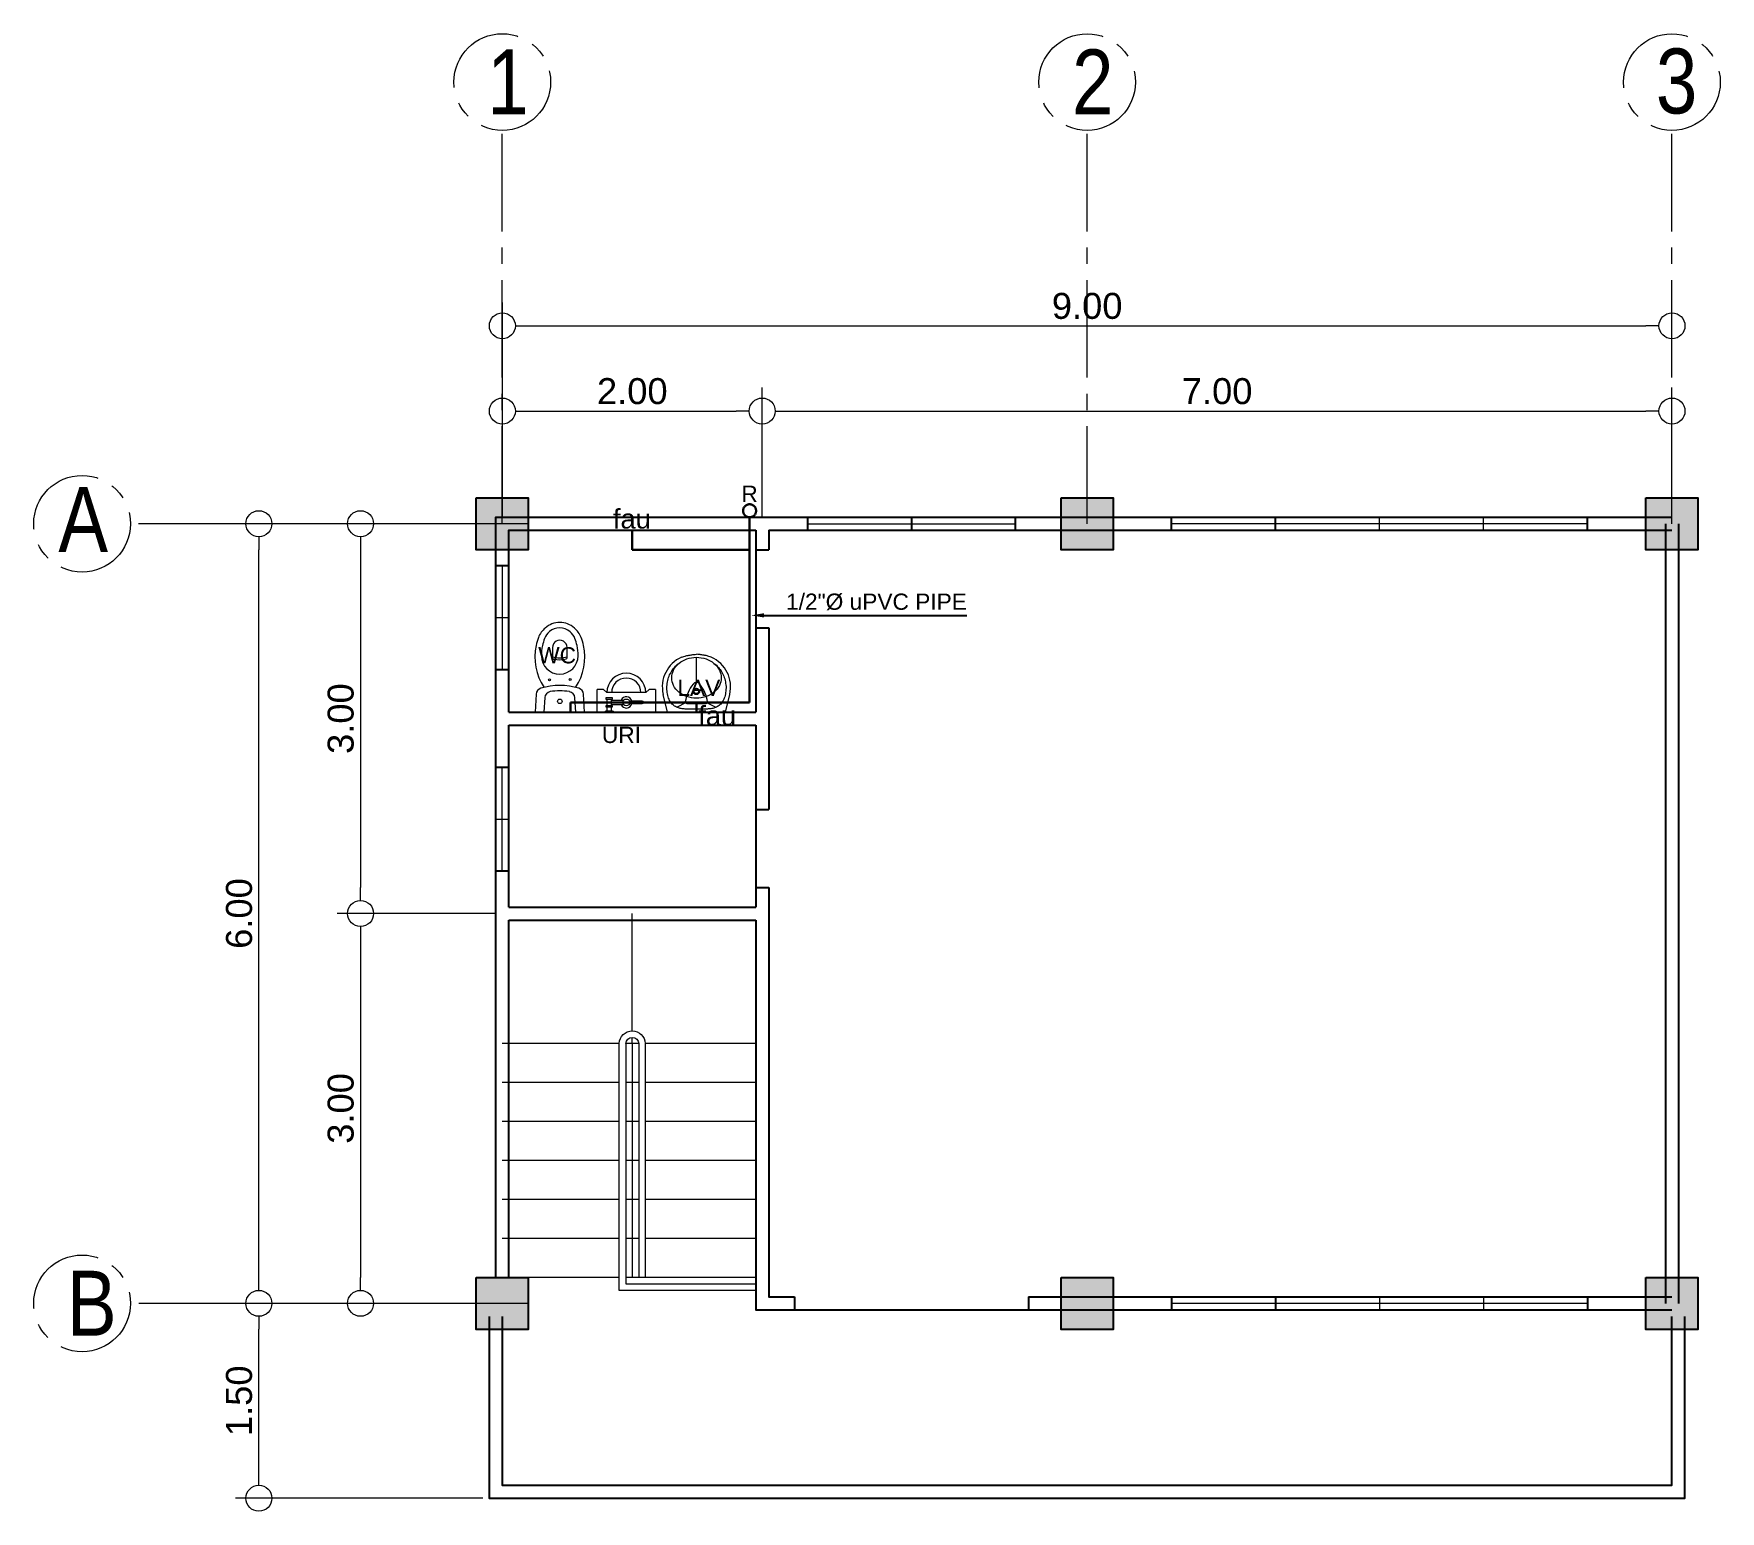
# Model space of a CAD drawing. Header units: metres. Extents: x -460 to 31334, y -1777 to 24987.
# Drawn here: x 127.8 to 140.77, y -923.59 to -912.22 of the extents above; entities that cross this region are included whole.
import ezdxf
from ezdxf import colors
from ezdxf.entities.mleader import LeaderData, LeaderLine
from ezdxf.enums import TextEntityAlignment as Align
from ezdxf.math import Vec2, Vec3

# ---------------------------------------------------------------- set-up
doc = ezdxf.new("R2010")
doc.units = ezdxf.units.M
doc.header["$MEASUREMENT"] = 0
for name, pattern in [('ACAD_ISO04W100', [30, 24, -3, 0, -3]), ('CENTER2', [1.125, 0.75, -0.125, 0.125, -0.125]), ('HIDDEN', [0.375, 0.25, -0.125])]:
    doc.linetypes.add(name, pattern=pattern)
doc.layers.get('Defpoints').update_dxf_attribs({"color": 2})
for name, color, linetype in [('01 FURNITURE', 8, 'Continuous'), ('8', 8, 'Continuous'), ('FURN', 8, 'Continuous'), ('wall', 7, 'Continuous')]:
    doc.layers.add(name, color=color, linetype=linetype)
for name, color, linetype, lineweight in [('Arch_Door', 1, 'Continuous', 18), ('COLUMNS', 5, 'Continuous', 25), ('DIM', 8, 'Continuous', 5), ('fix', 8, 'Continuous', 13)]:
    doc.layers.add(name, color=color, linetype=linetype, lineweight=lineweight)
doc.layers.add('DW', color=7, linetype='Continuous', lineweight=9, true_color=0xff0a0a)
doc.layers.add('WATER LINE', color=7, linetype='ACAD_ISO04W100', lineweight=30, true_color=0x0544ff)
doc.styles.add('AN100', font='ARIALN.TTF', dxfattribs={"height": 0.25})
doc.styles.add('ATTR', font='romans.shx', dxfattribs={"width": 0.8, "height": 1.2})
doc.styles.add('SAM', font='arial.ttf', dxfattribs={"height": 0.15})
doc.styles.get("Standard").update_dxf_attribs({"font": 'arial.ttf'})
doc.dimstyles.get("Standard").update_dxf_attribs({"dimtxt": 0.2, "dimasz": 0.2, "dimexe": 0.18, "dimexo": 0.05, "dimgap": 0.05, "dimtad": 1, "dimzin": 0, "dimdsep": 46, "dimtxsty": 'Standard', "dimblk": 'DOTBLANK', "dimcen": 0.09, "dimclrd": 256, "dimclre": 256, "dimaunit": 1, "dimadec": 6, "dimazin": 0, "dimtfac": 1, "dimtix": 1, "dimtofl": 0, "dimtmove": 0, "dimatfit": 3, "dimfxl": 1, "dimtolj": 1, "dimtzin": 0, "dimlwd": -1, "dimlwe": -1, "dimarcsym": 0})

# ---------------------------------------------------------------- blocks, each defined once
blk = doc.blocks.new('_DotBlank')
at = {"color": 0, "linetype": 'ByBlock', "lineweight": -2}
blk.add_line((-0.5, 0), (-1, 0), dxfattribs=at)
blk.add_circle((0, 0), 0.5, dxfattribs=at)
blk = doc.blocks.new('*D997')
at = {"layer": 'Defpoints', "color": 0, "transparency": 16777216}
for p in [(131.401, -915.988), (130.31, -918.988), (131.401, -918.988)]:
    blk.add_point(p, dxfattribs=at)
at = {"layer": 'DIM', "transparency": 16777216}
for p, q in [((131.351, -915.988), (130.13, -915.988)), ((130.31, -916.188), (130.31, -918.788)), ((131.351, -918.988), (130.13, -918.988))]:
    blk.add_line(p, q, dxfattribs=at)
at = {"layer": 'DIM', "transparency": 16777216, "xscale": 0.2, "yscale": 0.2, "zscale": 0.2}
for p, rotation in [((130.31, -915.988), 90), ((130.31, -918.988), 270)]:
    blk.add_blockref('_DotBlank', p, dxfattribs=dict(at, rotation=rotation))
at = {"layer": 'DIM', "color": 0, "transparency": 16777216, "insert": (130.158, -917.488), "char_height": 0.2, "attachment_point": 5, "rotation": 90}
blk.add_mtext('\\A1;3.00', dxfattribs=at)
blk = doc.blocks.new('*D998')
at = {"layer": 'Defpoints', "color": 0, "transparency": 16777216}
for p in [(133.401, -915.121), (131.401, -915.988), (133.401, -915.988)]:
    blk.add_point(p, dxfattribs=at)
at = {"layer": 'DIM', "transparency": 16777216}
for p, q in [((131.401, -915.938), (131.401, -914.941)), ((133.401, -915.938), (133.401, -914.941)), ((131.601, -915.121), (133.201, -915.121))]:
    blk.add_line(p, q, dxfattribs=at)
at = {"layer": 'DIM', "transparency": 16777216, "xscale": 0.2, "yscale": 0.2, "zscale": 0.2, "rotation": 180}
blk.add_blockref('_DotBlank', (131.401, -915.121), dxfattribs=at)
at = {"layer": 'DIM', "transparency": 16777216, "xscale": 0.2, "yscale": 0.2, "zscale": 0.2}
blk.add_blockref('_DotBlank', (133.401, -915.121), dxfattribs=at)
at = {"layer": 'DIM', "color": 0, "transparency": 16777216, "insert": (132.401, -914.969), "char_height": 0.2, "attachment_point": 5}
blk.add_mtext('\\A1;2.00', dxfattribs=at)
blk = doc.blocks.new('*D999')
at = {"layer": 'Defpoints', "color": 0, "transparency": 16777216}
for p in [(140.401, -915.121), (133.401, -915.988), (140.401, -916.038)]:
    blk.add_point(p, dxfattribs=at)
at = {"layer": 'DIM', "transparency": 16777216}
for p, q in [((133.401, -915.938), (133.401, -914.941)), ((140.401, -915.988), (140.401, -914.941)), ((133.601, -915.121), (140.201, -915.121))]:
    blk.add_line(p, q, dxfattribs=at)
at = {"layer": 'DIM', "transparency": 16777216, "xscale": 0.2, "yscale": 0.2, "zscale": 0.2, "rotation": 180}
blk.add_blockref('_DotBlank', (133.401, -915.121), dxfattribs=at)
at = {"layer": 'DIM', "transparency": 16777216, "xscale": 0.2, "yscale": 0.2, "zscale": 0.2}
blk.add_blockref('_DotBlank', (140.401, -915.121), dxfattribs=at)
at = {"layer": 'DIM', "color": 0, "transparency": 16777216, "insert": (136.901, -914.969), "char_height": 0.2, "attachment_point": 5}
blk.add_mtext('\\A1;7.00', dxfattribs=at)
blk = doc.blocks.new('*D1000')
at = {"layer": 'Defpoints', "color": 0, "transparency": 16777216}
for p in [(140.401, -914.465), (140.401, -914.841), (131.401, -915.021)]:
    blk.add_point(p, dxfattribs=at)
at = {"layer": 'DIM', "transparency": 16777216}
for p, q in [((131.401, -914.971), (131.401, -914.285)), ((140.401, -914.791), (140.401, -914.285)), ((131.601, -914.465), (140.201, -914.465))]:
    blk.add_line(p, q, dxfattribs=at)
at = {"layer": 'DIM', "transparency": 16777216, "xscale": 0.2, "yscale": 0.2, "zscale": 0.2, "rotation": 180}
blk.add_blockref('_DotBlank', (131.401, -914.465), dxfattribs=at)
at = {"layer": 'DIM', "transparency": 16777216, "xscale": 0.2, "yscale": 0.2, "zscale": 0.2}
blk.add_blockref('_DotBlank', (140.401, -914.465), dxfattribs=at)
at = {"layer": 'DIM', "color": 0, "transparency": 16777216, "insert": (135.901, -914.313), "char_height": 0.2, "attachment_point": 5}
blk.add_mtext('\\A1;9.00', dxfattribs=at)
blk = doc.blocks.new('*D1001')
at = {"layer": 'Defpoints', "color": 0, "transparency": 16777216}
for p in [(131.401, -918.988), (130.31, -921.988), (131.201, -921.988)]:
    blk.add_point(p, dxfattribs=at)
at = {"layer": 'DIM', "transparency": 16777216}
for p, q in [((131.351, -918.988), (130.13, -918.988)), ((130.31, -919.188), (130.31, -921.788)), ((131.151, -921.988), (130.13, -921.988))]:
    blk.add_line(p, q, dxfattribs=at)
at = {"layer": 'DIM', "transparency": 16777216, "xscale": 0.2, "yscale": 0.2, "zscale": 0.2}
for p, rotation in [((130.31, -918.988), 90), ((130.31, -921.988), 270)]:
    blk.add_blockref('_DotBlank', p, dxfattribs=dict(at, rotation=rotation))
at = {"layer": 'DIM', "color": 0, "transparency": 16777216, "insert": (130.158, -920.488), "char_height": 0.2, "attachment_point": 5, "rotation": 90}
blk.add_mtext('\\A1;3.00', dxfattribs=at)
blk = doc.blocks.new('*D1002')
at = {"layer": 'Defpoints', "color": 0, "transparency": 16777216}
for p in [(129.528, -915.988), (130.31, -915.988), (130.31, -921.988)]:
    blk.add_point(p, dxfattribs=at)
at = {"layer": 'DIM', "transparency": 16777216}
for p, q in [((130.26, -915.988), (129.348, -915.988)), ((129.528, -921.788), (129.528, -916.188)), ((130.26, -921.988), (129.348, -921.988))]:
    blk.add_line(p, q, dxfattribs=at)
at = {"layer": 'DIM', "transparency": 16777216, "xscale": 0.2, "yscale": 0.2, "zscale": 0.2}
for p, rotation in [((129.528, -915.988), 90), ((129.528, -921.988), 270)]:
    blk.add_blockref('_DotBlank', p, dxfattribs=dict(at, rotation=rotation))
at = {"layer": 'DIM', "color": 0, "transparency": 16777216, "insert": (129.376, -918.988), "char_height": 0.2, "attachment_point": 5, "rotation": 90}
blk.add_mtext('\\A1;6.00', dxfattribs=at)
blk = doc.blocks.new('A$C1BDC7D92')
at = {"layer": 'fix', "linetype": 'Continuous', "transparency": 33554687}
for p, q in [((0.043, 0.479), (0.007, 0.332)), ((0.523, 0.479), (0.043, 0.479)), ((0.523, 0.479), (0.558, 0.332))]:
    blk.add_line(p, q, dxfattribs=at)
at = {"layer": 'fix', "transparency": 33554687}
for p, q in [((0.193, 0.402), (0.122, 0.438)), ((0.372, 0.402), (0.443, 0.438))]:
    blk.add_line(p, q, dxfattribs=at)
at = {"layer": 'fix', "linetype": 'Continuous', "transparency": 33554687}
for points in [[(0.138, 0.075), (0.127, 0.083), (0.118, 0.091), (0.11, 0.099), (0.11, 0.099), (0.101, 0.108), (0.094, 0.118), (0.086, 0.127), (0.079, 0.137), (0.073, 0.148), (0.067, 0.159), (0.061, 0.17), (0.057, 0.181), (0.057, 0.181), (0.052, 0.193), (0.049, 0.204), (0.045, 0.216), (0.043, 0.229), (0.041, 0.241), (0.039, 0.253), (0.038, 0.266), (0.038, 0.278), (0.038, 0.278), (0.039, 0.291), (0.04, 0.304), (0.041, 0.316), (0.043, 0.328), (0.046, 0.34), (0.049, 0.352), (0.053, 0.362), (0.057, 0.372), (0.057, 0.372), (0.061, 0.382), (0.066, 0.39), (0.071, 0.398), (0.076, 0.405), (0.082, 0.412), (0.089, 0.418), (0.095, 0.423), (0.102, 0.428), (0.102, 0.428), (0.109, 0.432), (0.117, 0.436), (0.125, 0.439), (0.132, 0.442), (0.14, 0.445), (0.148, 0.447), (0.156, 0.449), (0.164, 0.45), (0.164, 0.45), (0.171, 0.451), (0.178, 0.452), (0.185, 0.452), (0.192, 0.453), (0.199, 0.453), (0.206, 0.453), (0.213, 0.453), (0.22, 0.453), (0.22, 0.453), (0.228, 0.453), (0.235, 0.453), (0.243, 0.453), (0.251, 0.453), (0.258, 0.453), (0.266, 0.453), (0.273, 0.453), (0.281, 0.453), (0.281, 0.453), (0.288, 0.453), (0.295, 0.453), (0.302, 0.453), (0.309, 0.453), (0.315, 0.453), (0.322, 0.453), (0.329, 0.453), (0.337, 0.453), (0.337, 0.453), (0.344, 0.453), (0.352, 0.453), (0.359, 0.453), (0.367, 0.453), (0.375, 0.453), (0.383, 0.452), (0.391, 0.451), (0.4, 0.45), (0.4, 0.45), (0.408, 0.449), (0.416, 0.447), (0.424, 0.445), (0.432, 0.442), (0.44, 0.439), (0.448, 0.436), (0.456, 0.432), (0.463, 0.428), (0.463, 0.428), (0.47, 0.423), (0.476, 0.418), (0.483, 0.412), (0.489, 0.405), (0.494, 0.398), (0.499, 0.39), (0.504, 0.382), (0.509, 0.372), (0.509, 0.372), (0.513, 0.362), (0.516, 0.352), (0.519, 0.34), (0.522, 0.328), (0.524, 0.316), (0.526, 0.304), (0.527, 0.291), (0.527, 0.278), (0.527, 0.278), (0.527, 0.266), (0.526, 0.253), (0.524, 0.241), (0.522, 0.229), (0.52, 0.216), (0.517, 0.204), (0.513, 0.193), (0.509, 0.181), (0.509, 0.181), (0.504, 0.17), (0.498, 0.159), (0.492, 0.148), (0.486, 0.137), (0.479, 0.127), (0.472, 0.118), (0.464, 0.108), (0.455, 0.099), (0.455, 0.099), (0.447, 0.091), (0.438, 0.083), (0.427, 0.075)], [(0.283, 0.234), (0.283, 0.169), (0.283, 0.103), (0.283, 0.025)]]:
    blk.add_lwpolyline(points, dxfattribs=at)
blk.add_lwpolyline([(0.283, 0.025, -0.082757), (0.203, 0.039, -0.090524), (0.138, 0.075, -0.104224), (0.093, 0.132, -0.116526), (0.078, 0.195, -0.116526), (0.093, 0.258, -0.104224), (0.138, 0.314, -0.090524), (0.203, 0.35, -0.082757), (0.283, 0.364, -0.082757), (0.362, 0.35, -0.090524), (0.427, 0.314, -0.104224), (0.472, 0.258, -0.116526), (0.487, 0.195, -0.116526), (0.472, 0.132, -0.104224), (0.427, 0.075, -0.090524), (0.362, 0.039, -0.082757)], format="xyb", close=True, dxfattribs=at)
blk.add_lwpolyline([(0.31, 0.247, 0.133789), (0.375, 0.393, 0.453405), (0.363, 0.406), (0.202, 0.406, 0.453405), (0.19, 0.393, 0.133789), (0.255, 0.247)], format="xyb", dxfattribs=at)
at = {"layer": 'fix', "transparency": 33554687}
for points in [[(0.16, 0.025), (0.17, 0.021), (0.18, 0.018), (0.188, 0.015), (0.195, 0.013), (0.202, 0.011), (0.208, 0.01), (0.214, 0.009), (0.219, 0.008), (0.225, 0.007), (0.231, 0.006), (0.238, 0.005), (0.245, 0.004), (0.253, 0.003), (0.262, 0.002), (0.271, 0.001), (0.283, 0)], [(0.405, 0.025), (0.395, 0.021), (0.386, 0.018), (0.377, 0.015), (0.37, 0.013), (0.363, 0.011), (0.357, 0.01), (0.351, 0.009), (0.346, 0.008), (0.34, 0.007), (0.334, 0.006), (0.327, 0.005), (0.32, 0.004), (0.312, 0.003), (0.304, 0.002), (0.294, 0.001), (0.283, 0)]]:
    blk.add_lwpolyline(points, dxfattribs=at)
at = {"layer": 'fix', "linetype": 'Continuous', "transparency": 33554687}
for radius in [0.0264, 0.0185]:
    blk.add_circle((0.283, 0.307), radius, dxfattribs=at)
for centre, radius, start, end in [((0.267, 0.269), 0.267, 166.4993, 246.3994), ((0.298, 0.269), 0.267, 293.6006, 13.5007), ((0.283, 0.269), 0.0353, 219.2954, 320.7046)]:
    blk.add_arc(centre, radius, start, end, dxfattribs=at)
at = {"layer": 'fix', "transparency": 33554687, "text_generation_flag": 4, "flags": 1}
for tag, p in [('ASCATNO', (0.283, 0.479)), ('ASCOLOR', (0.283, 0.469)), ('ASNAME', (0.283, 0.474))]:
    blk.add_attdef(tag, text='', height=0.00294, rotation=180, dxfattribs=at).set_placement(p, align=Align.MIDDLE)
blk = doc.blocks.new('A$C760102CB')
at = {"layer": 'fix', "transparency": 33554687}
for p, q in [((0.071, 0.69), (0.077, 0.579)), ((0.308, 0.578), (0.315, 0.69))]:
    blk.add_line(p, q, dxfattribs=at)
for points in [[(0.011, 0.552, 0.313572), (0.046, 0.507, 0.148983), (0.339, 0.506, 0.313572), (0.374, 0.551), (0.383, 0.69), (0.003, 0.69)], [(0.333, 0.256, 0.997252), (0.051, 0.257, 0.054268), (0.059, 0.177, 0.040235), (0.075, 0.124, 0.119968), (0.112, 0.071, 0.181516), (0.191, 0.041, 0.181516), (0.271, 0.07, 0.119968), (0.308, 0.123, 0.040235), (0.325, 0.177, 0.054268)], [(0.248, 0.271, 0.353967), (0.24, 0.281, 0.105376), (0.143, 0.281, 0.353967), (0.135, 0.272), (0.135, 0.193, 1), (0.248, 0.193)]]:
    blk.add_lwpolyline(points, format="xyb", close=True, dxfattribs=at)
blk.add_lwpolyline([(0.072, 0.5, 0.204199), (0.009, 0.177, 0.040235), (0.028, 0.115, 0.119968), (0.078, 0.043, 0.181516), (0.191, 0, 0.181516), (0.304, 0.042, 0.119968), (0.356, 0.114, 0.040235), (0.374, 0.176, 0.204199), (0.313, 0.499)], format="xyb", dxfattribs=at)
for centre, radius in [((0.193, 0.607), 0.0175), ((0.112, 0.44), 0.0075), ((0.272, 0.44), 0.0075)]:
    blk.add_circle(centre, radius, dxfattribs=at)
for centre, radius, start, end in [((0.127, 0.582), 0.05, 183.2724, 260.6544), ((0.194, 0.987), 0.461, 260.6544, 279.0654), ((0.259, 0.581), 0.05, 279.0654, 356.4474), ((0.191, 0.053), 0.219, 74.9202, 104.7996)]:
    blk.add_arc(centre, radius, start, end, dxfattribs=at)
blk = doc.blocks.new('Urinal Toilet 2 PV')
for p, q in [((3.85, 0), (6.65, 0)), ((-0.98, -2.6501), (-4.9, -2.6501)), ((-4.9, -3.35), (-0.98, -3.35)), ((0.773, -2.3), (4.55, -2.3)), ((4.55, -3.7), (0.784, -3.7)), ((4.2, -0.35), (6.3, -0.35)), ((4.2, -1.6), (4.2, -1.95)), ((6.3, -1.6), (4.2, -1.6)), ((4.2, -1.95), (6.3, -1.95)), ((4.2, -4.05), (4.2, -4.4001)), ((6.3, -4.05), (4.2, -4.05)), ((4.2, -4.4001), (6.3, -4.4001)), ((4.55, -0.35), (4.55, -1.6)), ((4.55, -1.95), (4.55, -4.05)), ((5.95, -1.6), (5.95, -0.35)), ((5.95, -4.05), (5.95, -1.95)), ((6.3, -1.95), (6.3, -1.6)), ((6.3, -4.4001), (6.3, -4.05)), ((-9, -7), (-7, -7)), ((-7, -7), (-6, -6)), ((-6, -6), (6, -6)), ((6, -6), (7, -7)), ((7, -7), (9, -7))]:
    blk.add_line(p, q)
blk.add_lwpolyline([(-9, -7), (-9, 0), (9, 0), (9, -7)])
blk.add_circle((0, -3), 1.05)
for centre, radius, start, end in [((4.215, 0.0154), 0.3657, 182.4084, 267.5916), ((6.285, 0.0154), 0.3657, 272.4084, 357.5916), ((-4.9, -3), 0.35, 90, 270), ((0, -3), 1.75, 22.85047, 168.577), ((0, -3), 1.75, 191.8763, 336.5863), ((0, -6), 6, 180, 0), ((0, -6), 4.5, 180, 0)]:
    blk.add_arc(centre, radius, start, end)
at = {"style": 'ATTR', "width": 0.8, "flags": 9}
blk.add_attdef('ESTCODE', (0, 0), '', height=0.00000036, dxfattribs=at)
blk = doc.blocks.new('*D995')
at = {"layer": 'Defpoints', "color": 0, "transparency": 16777216}
for p in [(129.528, -921.988), (131.201, -921.988), (131.301, -923.488)]:
    blk.add_point(p, dxfattribs=at)
at = {"layer": 'DIM', "transparency": 16777216}
for p, q in [((131.151, -921.988), (129.348, -921.988)), ((129.528, -923.288), (129.528, -922.188)), ((131.251, -923.488), (129.348, -923.488))]:
    blk.add_line(p, q, dxfattribs=at)
at = {"layer": 'DIM', "transparency": 16777216, "xscale": 0.2, "yscale": 0.2, "zscale": 0.2}
for p, rotation in [((129.528, -921.988), 90), ((129.528, -923.488), 270)]:
    blk.add_blockref('_DotBlank', p, dxfattribs=dict(at, rotation=rotation))
at = {"layer": 'DIM', "color": 0, "transparency": 16777216, "insert": (129.376, -922.738), "char_height": 0.2, "attachment_point": 5, "rotation": 90}
blk.add_mtext('\\A1;1.50', dxfattribs=at)

msp = doc.modelspace()

# ---------------------------------------------------------------- hatches: boundary and pattern name
at = {"layer": 'COLUMNS', "true_color": 0x808080}
h = msp.add_hatch(color=8, dxfattribs=at)
h.dxf.hatch_style = 1
h.paths.add_polyline_path([(131.20063, -915.78831), (131.60063, -915.78831), (131.60063, -916.18831), (131.20063, -916.18831)])
h = msp.add_hatch(color=8, dxfattribs=at)
h.dxf.hatch_style = 1
h.paths.add_polyline_path([(135.70063, -915.78831), (136.10063, -915.78831), (136.10063, -916.18831), (135.70063, -916.18831)])
h = msp.add_hatch(color=8, dxfattribs=at)
h.dxf.hatch_style = 1
h.paths.add_polyline_path([(140.20063, -915.78831), (140.60063, -915.78831), (140.60063, -916.18831), (140.20063, -916.18831)])
h = msp.add_hatch(color=8, dxfattribs=at)
h.dxf.hatch_style = 1
h.paths.add_polyline_path([(131.20063, -921.78831), (131.60063, -921.78831), (131.60063, -922.18831), (131.20063, -922.18831)])
h = msp.add_hatch(color=8, dxfattribs=at)
h.dxf.hatch_style = 1
h.paths.add_polyline_path([(135.70063, -921.78831), (136.10063, -921.78831), (136.10063, -922.18831), (135.70063, -922.18831)])
h = msp.add_hatch(color=8, dxfattribs=at)
h.dxf.hatch_style = 1
h.paths.add_polyline_path([(140.20063, -921.78831), (140.60063, -921.78831), (140.60063, -922.18831), (140.20063, -922.18831)])

# ---------------------------------------------------------------- linework, layer by layer
at = {"color": 8, "lineweight": 9, "ltscale": 10, "true_color": 0x808080}
for points in [[(132.40063, -919.89187), (132.40063, -918.98831)], [(132.40063, -919.98831), (132.40063, -919.94187)], [(132.30076, -919.98831), (131.40063, -919.98831)], [(132.40063, -919.98831), (132.35063, -919.98831)], [(132.40063, -919.98831), (132.40063, -921.78831)], [(132.45063, -919.98831), (132.40063, -919.98831)], [(133.35063, -919.98831), (132.50049, -919.98831)], [(132.45063, -920.28831), (132.40063, -920.28831)], [(133.35063, -920.28831), (132.50063, -920.28831)], [(132.45063, -920.58831), (132.40063, -920.58831)], [(133.35063, -920.58831), (132.50063, -920.58831)], [(132.45063, -920.88831), (132.40063, -920.88831)], [(133.35063, -920.88831), (132.50063, -920.88831)], [(132.45063, -921.18831), (132.40063, -921.18831)], [(133.35063, -921.18831), (132.50063, -921.18831)], [(132.45063, -921.48831), (132.40063, -921.48831)], [(133.35063, -921.48831), (132.50063, -921.48831)], [(133.35063, -921.78831), (132.40063, -921.78831)]]:
    msp.add_lwpolyline(points, dxfattribs=at)
at = {"color": 8, "lineweight": 5, "ltscale": 10, "true_color": 0x808080}
for points in [[(132.30076, -919.98831, -0.96570808), (132.50049, -919.98831, -0.92882439)], [(132.35063, -919.98831, -0.92882439), (132.45063, -919.98831, 0.36860999)]]:
    msp.add_lwpolyline(points, format="xyb", dxfattribs=at)
for points in [[(133.35063, -921.88831), (132.30063, -921.88831), (132.30063, -919.98831)], [(132.35063, -919.98831), (132.35063, -921.83831), (133.35063, -921.83831)], [(132.45063, -919.98831), (132.45063, -921.78831)], [(132.50063, -919.98831), (132.50063, -921.78831)]]:
    msp.add_lwpolyline(points, dxfattribs=at)
at = {"color": 8, "linetype": 'HIDDEN', "lineweight": 9, "ltscale": 10, "true_color": 0x808080}
for points in [[(132.30063, -920.28831), (131.40063, -920.28831)], [(132.40063, -920.28831), (132.35063, -920.28831)], [(132.30063, -920.58831), (131.40063, -920.58831)], [(132.40063, -920.58831), (132.35063, -920.58831)], [(132.30063, -920.88831), (131.40063, -920.88831)], [(132.40063, -920.88831), (132.35063, -920.88831)], [(132.30063, -921.18831), (131.40063, -921.18831)], [(132.40063, -921.18831), (132.35063, -921.18831)], [(132.30063, -921.48831), (131.40063, -921.48831)], [(132.40063, -921.48831), (132.35063, -921.48831)], [(132.30063, -921.78831), (131.40063, -921.78831)], [(132.40063, -921.78831), (132.35063, -921.78831)]]:
    msp.add_lwpolyline(points, dxfattribs=at)
at = {"color": 8, "true_color": 0x808080}
for points in [[(131.30063, -922.08831), (131.30063, -923.48831), (140.50063, -923.48831), (140.50063, -922.08831)], [(131.40063, -922.08831), (131.40063, -923.38831), (140.40063, -923.38831), (140.40063, -922.08831)]]:
    msp.add_lwpolyline(points, dxfattribs=at)
at = {"layer": '01 FURNITURE', "color": 8, "linetype": 'CENTER2', "lineweight": 9, "true_color": 0x808080}
for p, q in [((131.40063, -915.98831), (131.40063, -912.96095)), ((135.90063, -915.98831), (135.90063, -912.96139)), ((140.40063, -915.98831), (140.40063, -912.96183))]:
    msp.add_line(p, q, dxfattribs=at)
for points in [[(131.60063, -915.98831), (128.53899, -915.98831)], [(131.60342, -921.98831), (128.53899, -921.98831)]]:
    msp.add_lwpolyline(points, dxfattribs=at)
for centre in [(131.40063, -912.58903), (135.90062, -912.58947), (140.40062, -912.58947), (128.16707, -915.98831), (128.16707, -921.98831)]:
    msp.add_circle(centre, 0.37192, dxfattribs=at)
at = {"layer": 'COLUMNS', "color": 8, "true_color": 0x808080}
for points in [[(131.20063, -915.78831), (131.60063, -915.78831), (131.60063, -916.18831), (131.20063, -916.18831)], [(135.70063, -915.78831), (136.10063, -915.78831), (136.10063, -916.18831), (135.70063, -916.18831)], [(140.20063, -915.78831), (140.60063, -915.78831), (140.60063, -916.18831), (140.20063, -916.18831)], [(131.20063, -921.78831), (131.60063, -921.78831), (131.60063, -922.18831), (131.20063, -922.18831)], [(135.70063, -921.78831), (136.10063, -921.78831), (136.10063, -922.18831), (135.70063, -922.18831)], [(140.20063, -921.78831), (140.60063, -921.78831), (140.60063, -922.18831), (140.20063, -922.18831)]]:
    msp.add_lwpolyline(points, close=True, dxfattribs=at)
at = {"layer": 'DW', "color": 8, "true_color": 0x808080}
for points in [[(134.55063, -916.03831), (134.55063, -915.93831)], [(137.35063, -916.03831), (137.35063, -915.93831)], [(138.15063, -916.03831), (138.15063, -915.93831)], [(138.95063, -916.03831), (138.95063, -915.93831)], [(133.75063, -915.98831), (135.35063, -915.98831)], [(139.75063, -915.98831), (136.55063, -915.98831)], [(131.40063, -916.31331), (131.40063, -917.11331)], [(131.45063, -916.71331), (131.35063, -916.71331)], [(131.40063, -918.66331), (131.40063, -917.86331)], [(131.45063, -918.26331), (131.35063, -918.26331)], [(139.75063, -921.98831), (136.55063, -921.98831)], [(137.35063, -921.93831), (137.35063, -922.03831)], [(138.15063, -921.93831), (138.15063, -922.03831)], [(138.95063, -921.93831), (138.95063, -922.03831)]]:
    msp.add_lwpolyline(points, dxfattribs=at)
at = {"layer": 'wall', "color": 8, "true_color": 0x808080}
for points in [[(131.35063, -921.78831), (131.35063, -915.93831), (140.40063, -915.93831)], [(133.75063, -916.03831), (133.75063, -915.93831)], [(134.55063, -916.03831), (134.55063, -915.93831)], [(135.35063, -916.03831), (135.35063, -915.93831)], [(136.55063, -916.03831), (136.55063, -915.93831)], [(137.35063, -916.03831), (137.35063, -915.93831)], [(139.75063, -916.03831), (139.75063, -915.93831)], [(131.45063, -917.43831), (131.45063, -916.03831), (133.35063, -916.03831)], [(133.35063, -916.03831), (133.35063, -917.43831)], [(133.45063, -916.03831), (140.40063, -916.03831)], [(133.45063, -916.03831), (133.45063, -916.18831)], [(140.35063, -915.98831), (140.35063, -921.98831)], [(140.45063, -915.98831), (140.45063, -921.98831)], [(133.35063, -916.18831), (133.45063, -916.18831)], [(131.45063, -916.31331), (131.35063, -916.31331)], [(133.35063, -916.78831), (133.45063, -916.78831)], [(133.45063, -916.78831), (133.45063, -918.18831)], [(131.45063, -917.11331), (131.35063, -917.11331)], [(131.45063, -917.43831), (133.35063, -917.43831)], [(131.45063, -918.93831), (131.45063, -917.53831)], [(131.45063, -917.53831), (133.35063, -917.53831)], [(133.35063, -917.53831), (133.35063, -918.93831)], [(131.45063, -917.86331), (131.35063, -917.86331)], [(133.35063, -918.18831), (133.45063, -918.18831)], [(131.45063, -918.66331), (131.35063, -918.66331)], [(133.35063, -918.78831), (133.45063, -918.78831)], [(133.45063, -918.78831), (133.45063, -921.93831), (133.64952, -921.93831)], [(131.45063, -918.93831), (133.35063, -918.93831)], [(131.45063, -921.78831), (131.45063, -919.03831)], [(131.45063, -919.03831), (133.35063, -919.03831)], [(133.35063, -919.03831), (133.35063, -922.03831), (140.40063, -922.03831)], [(133.64952, -921.93831), (133.64952, -922.03831)], [(135.44952, -921.93831), (140.40063, -921.93831)], [(135.44952, -921.93831), (135.44952, -922.03831)], [(135.70063, -921.93831), (135.85063, -921.93831)], [(136.55063, -921.93831), (136.55063, -922.03831)], [(137.35063, -921.93831), (137.35063, -922.03831)], [(139.75063, -921.93831), (139.75063, -922.03831)]]:
    msp.add_lwpolyline(points, dxfattribs=at)
at = {"layer": 'WATER LINE'}
for points in [[(133.30405, -915.93831), (133.30405, -917.36331), (131.92479, -917.36331), (131.92479, -917.43831)], [(133.30405, -916.18831), (132.40063, -916.18831), (132.40063, -916.03831)], [(132.89455, -917.37098), (132.89456, -917.43831)]]:
    msp.add_lwpolyline(points, dxfattribs=at)
msp.add_circle((133.30376, -915.88831), 0.05, dxfattribs=at)

# ---------------------------------------------------------------- block references
at = {"layer": 'fix', "color": 8, "lineweight": 18, "true_color": 0x808080, "transparency": 33554687, "rotation": 180.000118677427}
for name, p, xscale, yscale, zscale in [('A$C1BDC7D92', (133.15751, -916.99291), 0.930641941635642, 0.930641941635642, 0.930641941635642), ('Urinal Toilet 2 PV', (132.35478, -917.43831), 0.025, 0.025, 0.025)]:
    msp.add_blockref(name, p, dxfattribs=dict(at, xscale=xscale, yscale=yscale, zscale=zscale))
at = {"layer": 'FURN', "color": 8, "lineweight": 18, "true_color": 0x808080, "transparency": 33554687, "rotation": 180.2258194888934}
msp.add_blockref('A$C760102CB', (132.03379, -916.74755), dxfattribs=at)

# ---------------------------------------------------------------- texts
at = {"transparency": 33554687, "attachment_point": 3, "style": 'SAM'}
for s, insert, char_height, width in [('R', (133.36592, -915.6951), 0.125, 0.179861), ('fau', (132.54323, -915.8753), 0.15, 0.368578), ('1/2"%%C uPVC PIPE', (134.97566, -916.52569), 0.125, 2.3372376), ('WC', (131.96788, -916.93802), 0.125, 0.4770395), ('LAV', (133.07803, -917.18802), 0.125, 0.4770395), ('fau', (133.19975, -917.39057), 0.15, 0.368578), ('URI', (132.46786, -917.55058), 0.125, 0.4770395)]:
    msp.add_mtext(s, dxfattribs=dict(at, insert=insert, char_height=char_height, width=width))
at = {"layer": 'Arch_Door', "color": 8, "linetype": 'Continuous', "true_color": 0x808080, "char_height": 0.5, "width": 0.1151731, "attachment_point": 1, "style": 'AN100'}
for s, insert in [('{\\C3;1}', (131.28498, -912.33811)), ('{\\C3;2}', (135.78498, -912.33855)), ('{\\C3;3}', (140.27732, -912.3309)), ('{\\C3;A}', (127.98484, -915.70525)), ('{\\C3;B}', (128.05143, -921.73738))]:
    msp.add_mtext(s, dxfattribs=dict(at, insert=insert))

# ---------------------------------------------------------------- dimensions: what is measured, and where the dimension line sits
at = {"layer": 'DIM', "color": 8, "true_color": 0x808080}
for base, p1, p2, picture, middle in [((140.40063, -914.4654), (131.40063, -915.02119), (140.40063, -914.84119), '*D1000', (135.90063, -914.31328)), ((133.40063, -915.12119), (131.40063, -915.98831), (133.40063, -915.98831), '*D998', (132.40063, -914.96908)), ((140.40063, -915.12119), (133.40063, -915.98831), (140.40063, -916.03831), '*D999', (136.90063, -914.96908))]:
    dim = msp.add_linear_dim(base=base, p1=p1, p2=p2, dimstyle='Standard', dxfattribs=at)
    dim.commit()
    dim.dimension.update_dxf_attribs({"geometry": picture, "text_midpoint": middle})
for base, p1, p2, angle, picture, middle in [((129.52784, -915.98831), (130.31009, -921.98831), (130.31009, -915.98831), 90, '*D1002', (129.37573, -918.98831)), ((130.31009, -918.98831), (131.40063, -915.98831), (131.40063, -918.98831), 90, '*D997', (130.1579, -917.48831)), ((130.31009, -921.98831), (131.40063, -918.98831), (131.20063, -921.98831), 90, '*D1001', (130.1579, -920.48831)), ((129.52784, -921.98831), (131.30063, -923.48831), (131.20063, -921.98831), 270, '*D995', (129.37573, -922.73831))]:
    dim = msp.add_linear_dim(base=base, p1=p1, p2=p2, angle=angle, dimstyle='Standard', dxfattribs=at)
    dim.commit()
    dim.dimension.update_dxf_attribs({"geometry": picture, "text_midpoint": middle})

# ---------------------------------------------------------------- leaders
at = {"layer": '8'}
ml = msp.add_multileader_mtext('Standard', dxfattribs=at)
ml.set_content('', color=256)
ml.set_leader_properties(color=256, linetype='ByLayer', lineweight=-1)
ml.build(insert=Vec2(0, 0))
ml.multileader.update_dxf_attribs({"dogleg_length": 0.36, "arrow_head_size": 0.1})
ctx = ml.context
ctx.base_point, ctx.char_height, ctx.arrow_head_size, ctx.landing_gap_size, ctx.plane_origin = Vec3(134.97566, -916.69337), 0.1, 0.1, 0.09, Vec3(133.31444, -916.69337)
ctx.text_align_type = 2
notes = []
notes.append((ctx, [(0, (1, 1, 0), (134.61566, -916.69337), (1, 0), 0.36, [(0, [(133.31444, -916.69337)], 0, [])])]))
ctx.mtext.insert, ctx.mtext.alignment, ctx.mtext.flow_direction = Vec3(135.06566, -916.64337), 3, 5
for ctx, leaders in notes:
    for number, flags, end, landing, length, lines in leaders:
        leader = LeaderData()
        leader.index, (leader.has_last_leader_line, leader.has_dogleg_vector, leader.attachment_direction) = number, flags
        leader.last_leader_point, leader.dogleg_vector, leader.dogleg_length = Vec3(end), Vec3(landing), length
        for number, points, colour, breaks in lines:
            line = LeaderLine()
            line.index, line.vertices, line.color, line.breaks = number, Vec3.list(points), colors.encode_raw_color(colour), breaks
            leader.lines.append(line)
        ctx.leaders.append(leader)

doc.saveas('drawing.dxf')
